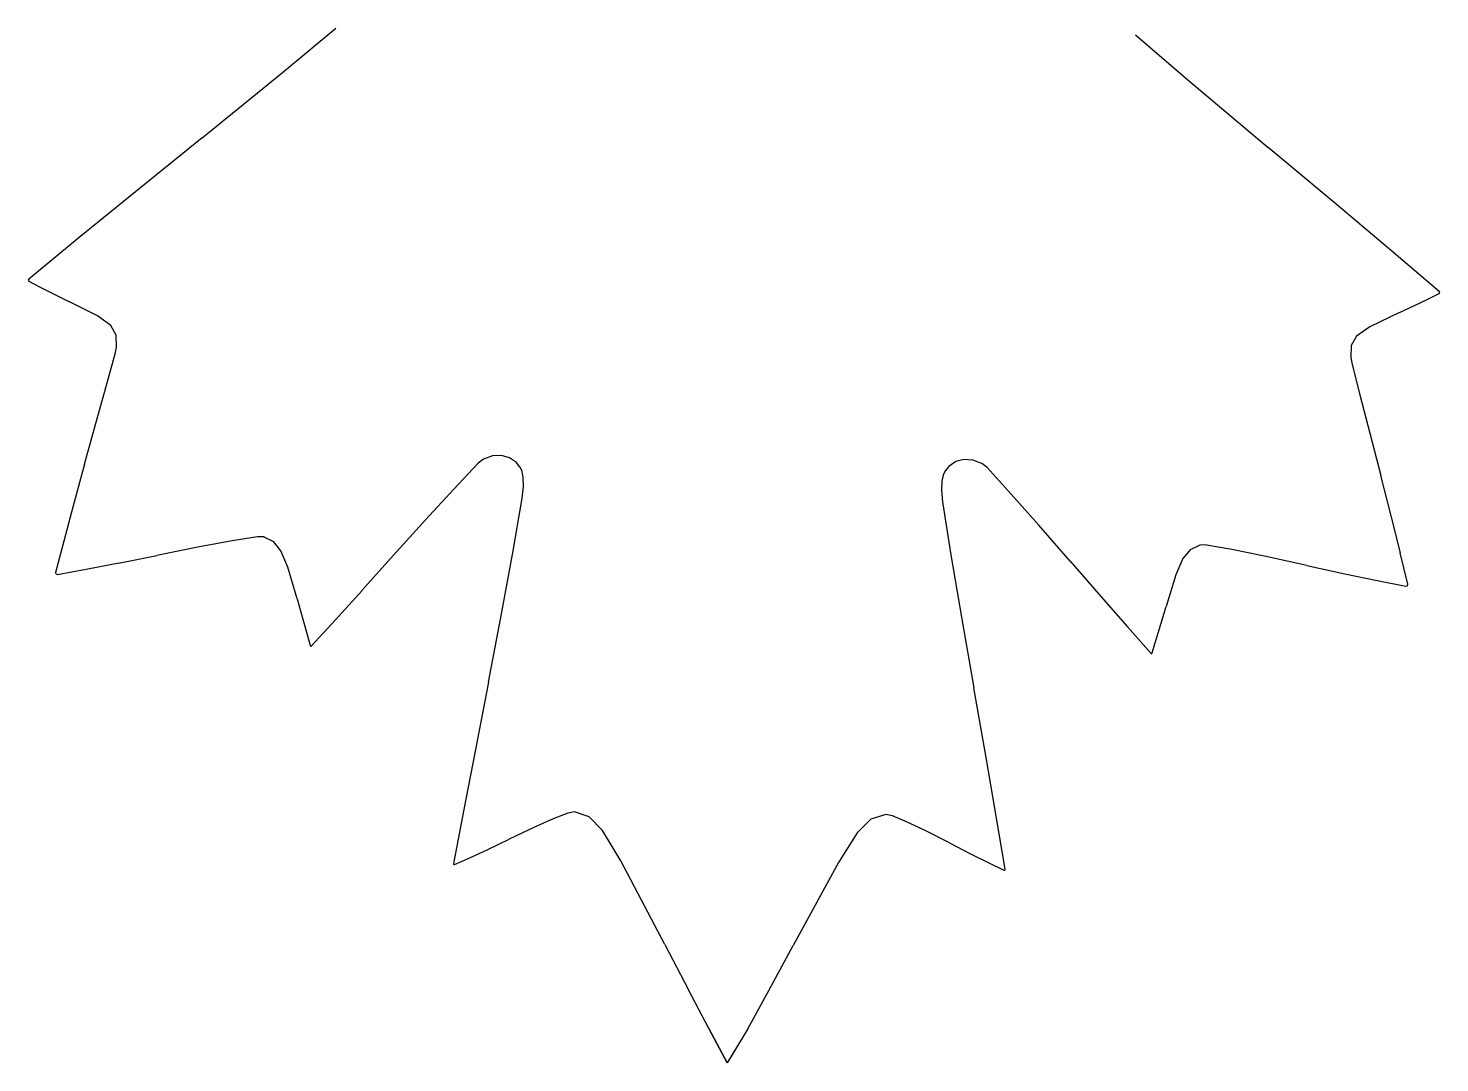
# Model space of a CAD drawing. Extents: x -196 to 369, y 430 to 811.
# Drawn here: x -196.3 to -164.61, y 435.79 to 459 of the extents above; entities that cross this region are included whole.
import ezdxf

# ---------------------------------------------------------------- set-up
doc = ezdxf.new("R2010")
doc.units = 0

msp = doc.modelspace()

# ---------------------------------------------------------------- linework, layer by layer
at = {"layer": 'Layer 1'}
for p, q in [((-190.588, 458.009), (-189.39347, 458.999066)), ((-171.441, 458.848), (-170.26936, 457.84348)), ((-192.396, 456.54), (-190.58779, 458.00917)), ((-170.269, 457.844), (-168.46309, 456.32645)), ((-192.396, 456.54), (-193.89158, 455.32766)), ((-166.987, 455.089), (-168.46305, 456.32643)), ((-193.892, 455.328), (-195.1513, 454.3007)), ((-165.744, 454.041), (-166.98655, 455.08883)), ((-195.151, 454.3), (-196.28407, 453.371742)), ((-164.625837, 453.093456), (-165.744807, 454.040716)), ((-196.284, 453.372), (-196.296841, 453.344828)), ((-196.296841, 453.344828), (-196.282985, 453.321623)), ((-196.282985, 453.321623), (-196.028122, 453.187912)), ((-196.028, 453.188), (-195.732535, 453.038154)), ((-164.627866, 453.047012), (-164.614521, 453.068255)), ((-164.614521, 453.068255), (-164.625837, 453.093456)), ((-195.733, 453.038), (-195.382091, 452.867903)), ((-194.74, 452.545), (-195.382099, 452.868468)), ((-165.537, 452.61), (-165.183429, 452.774136)), ((-165.183429, 452.774136), (-164.885551, 452.91843)), ((-164.886, 452.918), (-164.627866, 453.047012)), ((-194.443, 452.329), (-194.740321, 452.544383)), ((-165.537, 452.61), (-166.185188, 452.296894)), ((-194.32, 452.115), (-194.442794, 452.328917)), ((-194.314, 451.844), (-194.319768, 452.115374)), ((-166.185, 452.297), (-166.48189, 452.089069)), ((-194.349, 451.695), (-194.313864, 451.843843)), ((-166.605, 451.879), (-166.612733, 451.607725)), ((-166.48189, 452.089069), (-166.605156, 451.879111)), ((-194.542, 450.987), (-194.349037, 451.694939)), ((-166.613, 451.608), (-166.579477, 451.455735)), ((-166.58, 451.455), (-166.398805, 450.743564)), ((-194.771, 450.159), (-194.543023, 450.987369)), ((-166.399, 450.744), (-166.184671, 449.910806)), ((-195.033, 449.215), (-194.770413, 450.158617)), ((-166.184, 449.911), (-165.937288, 448.962663)), ((-186.079, 449.328), (-186.195751, 449.239881)), ((-185.877, 449.402), (-186.079399, 449.328112)), ((-185.676, 449.414), (-185.876629, 449.402188)), ((-185.493, 449.362), (-185.67639, 449.41317)), ((-185.34, 449.253), (-185.492673, 449.362409)), ((-175.478, 449.275), (-175.632367, 449.168249)), ((-175.294, 449.323), (-175.478205, 449.275027)), ((-175.093, 449.308), (-175.29342, 449.323294)), ((-174.892, 449.23), (-175.093151, 449.307479)), ((-195.033, 449.215), (-195.290121, 448.283024)), ((-186.196, 449.24), (-186.74498, 448.657957)), ((-185.259, 449.152), (-185.34008, 449.253273)), ((-185.212, 449.05), (-185.258826, 449.15175)), ((-185.189, 448.919), (-185.211573, 449.049537)), ((-175.763, 448.968), (-175.787579, 448.837954)), ((-175.715, 449.069), (-175.763386, 448.968089)), ((-175.632, 449.169), (-175.714621, 449.069169)), ((-174.777, 449.14), (-174.892377, 449.230215)), ((-174.237, 448.548), (-174.776942, 449.139763)), ((-165.696, 448.026), (-165.937189, 448.962454)), ((-186.745, 448.658), (-187.378932, 447.972255)), ((-185.208, 448.452), (-185.184054, 448.718619)), ((-185.184, 448.719), (-185.189509, 448.919853)), ((-175.788, 448.838), (-175.796599, 448.637477)), ((-175.796, 448.637), (-175.776156, 448.369996)), ((-185.415, 447.275), (-185.207695, 448.45186)), ((-175.777, 448.37), (-175.586245, 447.18056)), ((-173.613, 447.851), (-174.236293, 448.547956)), ((-195.29, 448.283), (-195.500696, 447.492286)), ((-165.499, 447.231), (-165.695802, 448.02582)), ((-187.379, 447.972), (-188.097431, 447.175922)), ((-172.908, 447.043), (-173.614104, 447.851732)), ((-195.501, 447.493), (-195.683708, 446.789845)), ((-192.455, 447.362), (-193.41086, 447.171935)), ((-191.721, 447.495), (-192.455199, 447.361182)), ((-191.15, 447.589), (-191.721047, 447.495419)), ((-191, 447.584), (-191.149746, 447.589333)), ((-190.786, 447.476), (-190.999776, 447.583349)), ((-190.624, 447.275), (-190.786471, 447.476626)), ((-169.999, 447.401), (-170.214423, 447.29739)), ((-169.849, 447.404), (-169.999031, 447.401297)), ((-169.281, 447.3), (-169.848597, 447.403761)), ((-194.267, 447), (-193.410392, 447.171607)), ((-190.471, 446.908), (-190.623721, 447.274355)), ((-188.805, 446.387), (-188.097638, 447.175786)), ((-185.668, 445.894), (-185.415141, 447.27546)), ((-175.586, 447.181), (-175.352679, 445.78503)), ((-172.908, 447.043), (-172.212918, 446.24181)), ((-170.38, 447.099), (-170.538342, 446.735344)), ((-170.214, 447.298), (-170.379517, 447.099222)), ((-168.55, 447.153), (-169.280795, 447.300226)), ((-167.597, 446.945), (-168.550396, 447.153042)), ((-165.33, 446.525), (-165.499758, 447.230679)), ((-195.684, 446.789), (-195.67472, 446.753861)), ((-195.674, 446.754), (-195.639309, 446.742867)), ((-195.64, 446.743), (-194.994841, 446.861392)), ((-194.994, 446.862), (-194.266879, 447.000478)), ((-190.263, 446.197), (-190.471197, 446.908438)), ((-170.538, 446.735), (-170.757124, 446.027256)), ((-167.597, 446.945), (-166.743913, 446.75781)), ((-166.744, 446.758), (-166.019333, 446.606636)), ((-166.019, 446.606), (-165.376944, 446.476737)), ((-165.377, 446.477), (-165.339998, 446.488161)), ((-165.34, 446.488), (-165.329606, 446.525214)), ((-190.263, 446.197), (-190.151021, 445.792724)), ((-189.403, 445.725), (-188.804675, 446.386676)), ((-172.212, 446.242), (-171.623938, 445.569964)), ((-190.151, 445.793), (-190.053854, 445.450195)), ((-185.968, 444.326), (-185.668636, 445.89398)), ((-175.352, 445.785), (-175.074717, 444.19974)), ((-170.875, 445.625), (-170.756818, 446.027343)), ((-189.943, 445.132), (-189.403109, 445.725797)), ((-171.624, 445.569), (-171.093486, 444.966127)), ((-170.978, 445.284), (-170.875586, 445.625271)), ((-190.054, 445.45), (-189.966317, 445.145466)), ((-189.966, 445.145), (-189.956288, 445.130247)), ((-171.07, 444.981), (-170.977705, 445.28404)), ((-189.956, 445.131), (-189.942512, 445.133301)), ((-171.094, 444.967), (-171.08, 444.967)), ((-171.08, 444.966), (-171.070058, 444.981148)), ((-185.968, 444.326), (-186.26736, 442.77979)), ((-174.799, 442.638), (-175.074983, 444.19916)), ((-186.267, 442.779), (-186.519156, 441.46758)), ((-174.57, 441.32), (-174.798507, 442.63816)), ((-186.519, 441.468), (-186.744061, 440.29209)), ((-184.188, 441.389), (-184.516953, 441.258651)), ((-184.038, 441.415), (-184.188414, 441.388473)), ((-183.706, 441.306), (-184.037575, 441.415734)), ((-177.049, 441.355), (-177.386027, 441.251421)), ((-176.895, 441.325), (-177.049727, 441.354648)), ((-184.948, 441.067), (-185.499649, 440.801928)), ((-184.517, 441.259), (-184.947976, 441.067686)), ((-183.406, 440.995), (-183.706787, 441.305292)), ((-177.386, 441.251), (-177.692176, 440.94815)), ((-176.582, 441.195), (-176.894381, 441.324753)), ((-176.165, 440.999), (-176.582026, 441.194991)), ((-174.367, 440.132), (-174.570323, 441.32019)), ((-185.978902, 440.570548), (-185.499789, 440.802287)), ((-182.994, 440.315), (-183.405206, 440.995771)), ((-177.693, 440.948), (-178.113263, 440.277034)), ((-175.615, 440.719), (-176.165427, 440.999275)), ((-175.615, 440.719), (-175.146934, 440.47768)), ((-186.729, 440.232), (-186.382628, 440.385097)), ((-186.382, 440.385), (-185.978902, 440.570548)), ((-175.147, 440.478), (-174.749063, 440.27866)), ((-186.749, 440.245), (-186.742337, 440.232667)), ((-186.744, 440.292), (-186.748294, 440.245268)), ((-186.742, 440.233), (-186.728256, 440.231728)), ((-182.011, 438.443), (-182.994432, 440.31417)), ((-178.113, 440.277), (-179.12656, 438.41811)), ((-174.749, 440.278), (-174.396346, 440.10499)), ((-174.396, 440.105), (-174.374635, 440.108839)), ((-174.375, 440.109), (-174.367767, 440.132194)), ((-182.011, 438.443), (-181.476254, 437.41947)), ((-179.676, 437.404), (-179.126292, 438.4181)), ((-181.475698, 437.420308), (-181.476, 437.42)), ((-181.020028, 436.558613), (-181.475698, 437.420308)), ((-180.144, 436.551), (-179.675604, 437.404739)), ((-180.608519, 435.786945), (-181.020028, 436.558613)), ((-181.02, 436.558), (-180.608491, 435.786332)), ((-180.144, 436.551), (-180.608519, 435.786945))]:
    msp.add_line(p, q, dxfattribs=at)

doc.saveas('drawing.dxf')
